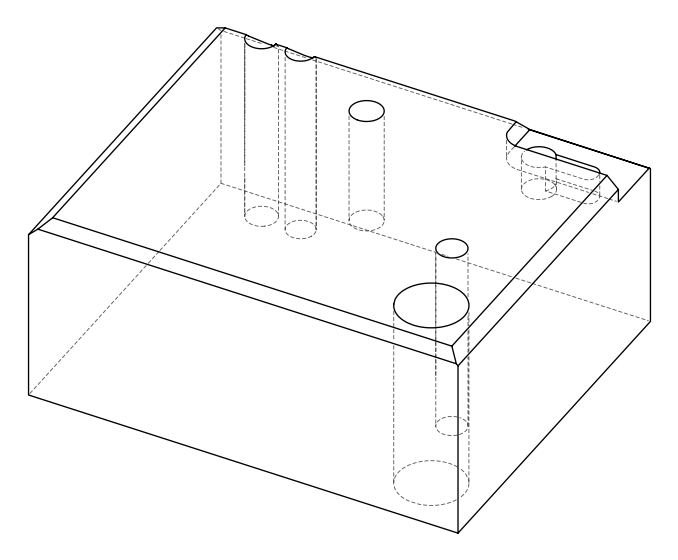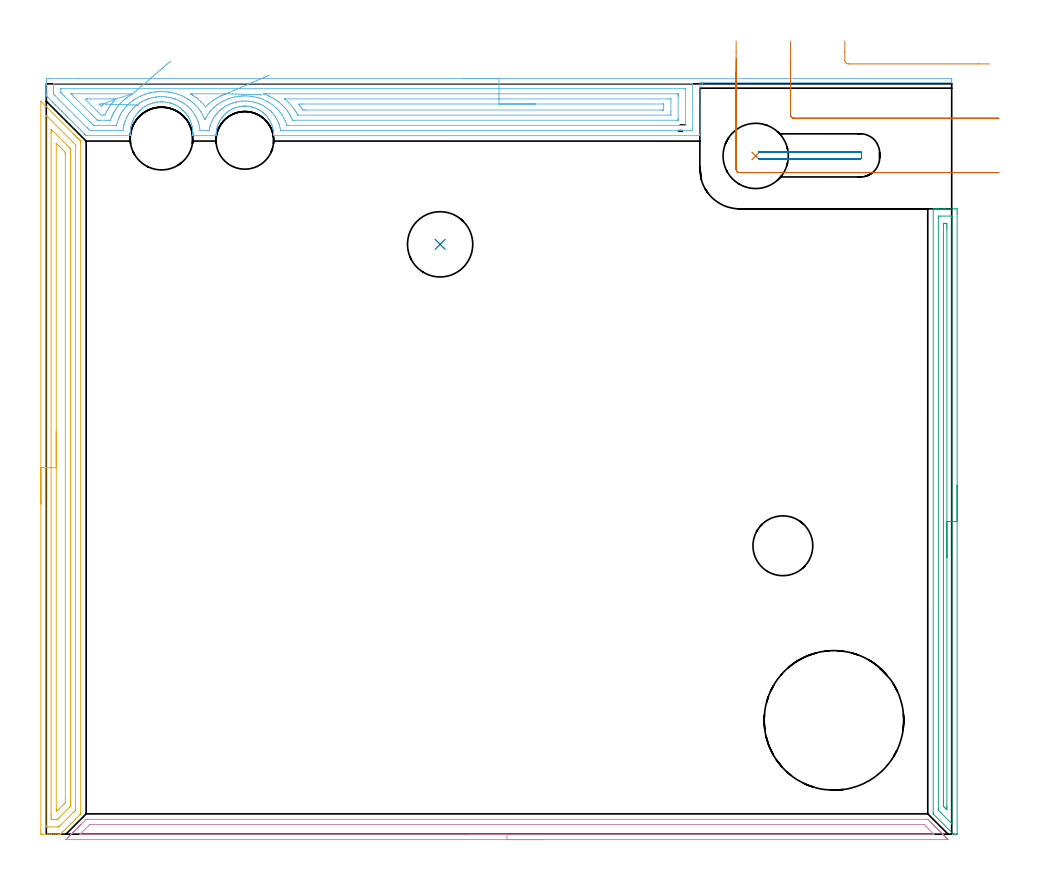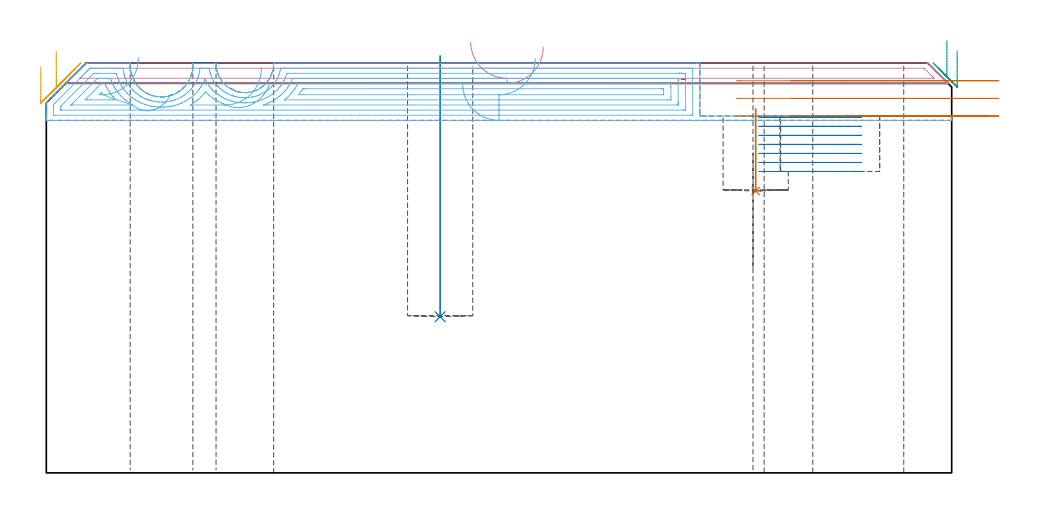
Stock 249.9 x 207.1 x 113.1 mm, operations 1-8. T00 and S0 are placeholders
(PLAN: 21 operations, 14 tool changes, 36.2 min)
(1 INDEXABLE_INSERT_DRILL_BLIND_HOLE_FROM_SOLID | STEP1POCKET | NXT0302_007 | 0.1 min | 8922 mm3)
(2 INDEXABLE_INSERT_DRILL_BLIND_HOLE_FROM_SOLID_1 | STEP1POCKET_1 | NXT0302_007 | 0.29 min | 17746 mm3)
(3 AREA_MILL | FG_CHAMFER_SURFACE | UGT0205_001 | 4.26 min | 3853 mm3)
(4 AREA_MILL_1 | FG_CHAMFER_SURFACE_1 | UGT0205_001 | 4.02 min | 3816 mm3)
(5 AREA_MILL_2 | FG_CHAMFER_SURFACE_2 | UGT0205_001 | 6.53 min | 12381 mm3)
(6 AREA_MILL_3 | FG_CHAMFER_SURFACE_3 | UGT0205_001 | 9.04 min | 29309 mm3)
(7 MILL_CORNER_NOTCH_RECTANGULAR | CORNER_NOTCH_RECTANGULAR | UGT0201_104 | Follow Part, ap 5, ae 75% | 1.31 min | 23386 mm3)
(8 MILL_SLOT | SLOT_PARTIAL_RECTANGULAR | NXT0201_013 | Follow Part, ap 2.5, ae 75% | 0.91 min | 4536 mm3)
(9 MILL_THROUGH_HOLE_FROM_SOLID_MATERIAL | STEP1HOLE_1 | UGT0201_018 | Circular | 6.28 min | 131688 mm3)
(10 SPOT_DRILL | STEP1HOLE | NXT0321_9005460120000 | 0.03 min | 5 mm3)
(11 SPOT_DRILL_1 | STEP1HOLE_2 | NXT0321_9005460120000 | 0.03 min | 0 mm3)
(12 SPOT_DRILL_2 | STEP1HOLE_3 | NXT0321_9005460120000 | 0.03 min | 6 mm3)
(13 DRILL_BLIND_HOLE_INTO_CENTER | STEP1HOLE | UGT0301_217 | 0.07 min | 1018 mm3)
(14 GUN_DRILL_THROUGH_HOLE | STEP1HOLE | UGT0307_007 | 0.57 min | 7805 mm3)
(15 DRILL_TO_ENLARGE_THROUGH_HOLE | STEP1HOLE | UGT0301_244 | 0.49 min | 17224 mm3)
(16 DRILL_BLIND_HOLE_INTO_CENTER_1 | STEP1HOLE_2 | UGT0301_217 | 0.07 min | 1045 mm3)
(17 GUN_DRILL_THROUGH_HOLE_1 | STEP1HOLE_2 | UGT0307_007 | 0.57 min | 7798 mm3)
(18 DRILL_TO_ENLARGE_THROUGH_HOLE_1 | STEP1HOLE_2 | UGT0301_241 | 0.49 min | 13238 mm3)
(19 DRILL_BLIND_HOLE_INTO_CENTER_2 | STEP1HOLE_3 | NXT0301_038 | 0.05 min | 319 mm3)
(20 GUN_DRILL_THROUGH_HOLE_2 | STEP1HOLE_3 | UGT0307_002 | 0.54 min | 2920 mm3)
(21 SPADE_DRILL_TO_ENLARGE_THROUGH_HOLE | STEP1HOLE_3 | UGT0306_007 | 0.48 min | 20919 mm3)
(TOOL NXT0302_007 | Index. Insert Drill 18mm [880-D1800L25-05] | D18 PA176 FL90 Z2)
(TOOL UGT0205_001 | Chamfer Mill 20 x 3 x 45 deg. | D20 FL50 Z2)
(TOOL UGT0201_104 | End Mill 20 mm | D20 FL22 Z2)
(TOOL NXT0201_013 | ENDMILL 10mm | D10 FL30 Z4)
(TOOL UGT0201_018 | End mill 30 mm | D30 FL50 Z4)
(TOOL NXT0321_9005460120000 | NC Spot Drill, 142deg, 12mm, Carbide, Uncoated | D12 PA142 FL30 Z2)
(TOOL UGT0301_217 | Twist Drill 10.4 mm | D10.4 PA118 FL82 Z2)
(TOOL UGT0307_007 | Gun Drill 10 mm | D10 PA130 FL24 Z1)
(TOOL UGT0301_244 | Twist Drill 17.3 mm | D17.3 PA118 FL130 Z2)
(TOOL UGT0301_241 | Twist Drill 15.9 mm | D15.9 PA118 FL120 Z2)
(TOOL NXT0301_038 | Carbide Drill 6.7mm [860.1-0670-034A1-MM 2214] | D6.7 PA140 FL53 Z2)
(TOOL UGT0307_002 | Gun Drill 6 mm | D6 PA130 FL24 Z1)
(TOOL UGT0306_007 | Spade Drill 16.5mm | D16.5 PA132 FL10 Z2)
(OP 1 INDEXABLE_INSERT_DRILL_BLIND_HOLE_FROM_SOLID)
G17 G21 G94 G90
T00 M6
G54
G17 G0 G90 X195.8 Y187.2 S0 M3
G43 Z123.1 H1
G94 G81 G98 Z77.8 F250. R100.5
G80
M5
M2
(OP 2 INDEXABLE_INSERT_DRILL_BLIND_HOLE_FROM_SOLID_1)
G17 G21 G94 G90
T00 M6
G54
G17 G0 G90 X108.7 Y162.8 S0 M3
G43 Z123.1 H1
G94 G81 G98 Z43.1 F250. R115.1
G80
M5
M2
(OP 3 AREA_MILL)
G17 G21 G94 G90
T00 M6
G54
G17 G0 G90 X251.4 Y96.3 S1061 M3
G43 Z123.1 H0
Z116.5
G94 G1 Y96.262 Z115.628 F250.
Y96.148 Z114.764
Y95.959 Z113.912
Y95.697 Z113.08
Y95.363 Z112.274
Y94.96 Z111.5
Y94.492 Z110.764
Y93.96 Z110.072
Y93.371 Z109.429
Y92.728 Z108.84
Y92.036 Z108.308
Y91.3 Z107.84
Y90.526 Z107.437
Y89.72 Z107.103
Y88.888 Z106.841
Y88.037 Z106.652
Y87.172 Z106.538
Y86.3 Z106.5
Y0.162
X251.397 Y0.093 Z106.502
X251.392 Y0.01 Z106.505
X251.027 Y0. Z106.872
X250.78 Z107.119
X250.656 Y0.001 Z107.243
X250.395 Y0.01 Z107.503
X250.334 Y0.068 Z107.564
X250.238 Y0.162 Z107.66
X244.92 Y5.479 Z112.977
X244.805 Y5.597 Z113.091
X244.8 Y5.964 Z113.1
Y172.438
X244.803 Y172.59 Z113.088
X244.86 Y172.593 Z113.032
X245.249 Y172.6 Z112.651
X245.666 Z112.233
X246.313 Z111.582
X247.53 Z110.367
X248.097 Z109.797
X250.78 Y172.599 Z107.116
X251.385 Y172.596 Z106.511
X251.391 Y172.593 Z106.505
X251.397 Y171.992 Z106.503
X251.4 Y171.373 Z106.5
Y86.3
X249.986 Z107.914
X249.985 Y3.088 Z107.915
X249.981 Y2.892 Z107.919
X249.979 Y2.877 Z107.921
X249.978 Z107.922
X249.962 Y2.889 Z107.938
X249.933 Y2.917 Z107.967
X249.887 Y2.963 Z108.013
X246.886 Y5.964 Z111.014
X246.313 Y6.542 Z111.587
X246.238 Y6.624 Z111.662
X246.221 Y6.644 Z111.679
X246.218 Y6.692 Z111.682
X246.216 Y6.758 Z111.684
X246.215 Y6.856 Z111.685
X246.214 Y6.955 Z111.686
X246.215 Y170.305 Z111.685
X246.217 Y170.404 Z111.683
X246.222 Y170.59 Z111.678
X246.313 Y170.592 Z111.587
X246.814 Y170.599 Z111.086
X249.494 Y170.6 Z108.406
X249.887 Y170.596 Z108.013
X249.943 Y170.594 Z107.957
X249.971 Y170.591 Z107.929
X249.979 Y170.502 Z107.921
X249.984 Y170.306 Z107.916
X249.985 Y170.207 Z107.915
X249.986 Y86.3 Z107.914
X248.572 Z109.328
X248.571 Y7.749 Z109.329
X248.57 Y7.279 Z109.33
X248.566 Y6.856 Z109.334
X248.565 Y6.756 Z109.335
X248.451 Y6.856 Z109.449
X248.1 Y7.203 Z109.8
X247.827 Y7.479 Z110.073
X247.692 Y7.619 Z110.208
X247.635 Y7.686 Z110.265
X247.634 Y7.749 Z110.266
X247.63 Y8.219 Z110.27
X247.629 Y8.642 Z110.271
X247.628 Y9.113 Z110.272
X247.629 Y168. Z110.271
X247.631 Y168.422 Z110.269
X247.633 Y168.539 Z110.267
X247.635 Y168.588 Z110.265
X247.743 Y168.593 Z110.157
X247.923 Y168.598 Z109.977
X248.1 Y168.595 Z109.8
X248.278 Y168.59 Z109.622
X248.565 Y168.569 Z109.335
X248.567 Y168.422 Z109.333
X248.57 Y167.952 Z109.33
X248.571 Y167.529 Z109.329
X248.572 Y167.058 Z109.328
Y86.3
Y85.428 Z109.367
Y84.564 Z109.48
Y83.712 Z109.669
Y82.88 Z109.932
Y82.074 Z110.265
Y81.3 Z110.668
Y80.564 Z111.137
Y79.872 Z111.668
Y79.229 Z112.257
Y78.64 Z112.901
Y78.109 Z113.593
Y77.64 Z114.328
Y77.237 Z115.102
Y76.903 Z115.908
Y76.641 Z116.74
Y76.452 Z117.592
Y76.338 Z118.457
Y76.3 Z119.328
G0 Z123.1
M5
M2
(OP 4 AREA_MILL_1)
G17 G21 G94 G90
T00 M6
G54
G17 G0 G90 X137.15 Y-1.5 S1061 M3
G43 Z123.1 H0
Z117.5
G94 G1 X137.112 Z116.628 F250.
X136.998 Z115.763
X136.809 Z114.912
X136.547 Z114.08
X136.213 Z113.274
X135.81 Z112.5
X135.342 Z111.764
X134.811 Z111.072
X134.221 Z110.429
X133.578 Z109.839
X132.886 Z109.308
X132.15 Z108.84
X131.376 Z108.437
X130.57 Z108.103
X129.738 Z107.841
X128.887 Z107.652
X128.022 Z107.538
X127.15 Z107.5
X5.641
X5.43 Y-1.494 Z107.504
X5.419 Y-1.492 Z107.505
X5.43 Y-1.469 Z107.529
X5.822 Y-1.078 Z107.922
X5.973 Y-0.926 Z108.071
X6.026 Y-0.874 Z108.125
X6.218 Y-0.682 Z108.317
X6.27 Y-0.629 Z108.368
X6.324 Y-0.576 Z108.423
X6.514 Y-0.386 Z108.613
X6.566 Y-0.332 Z108.665
X6.622 Y-0.278 Z108.721
X6.809 Y-0.091 Z108.908
X6.863 Y-0.035 Z108.961
X6.92 Y0.02 Z109.019
X7.105 Y0.205 Z109.204
X7.16 Y0.261 Z109.258
X7.218 Y0.318 Z109.317
X7.4 Y0.501 Z109.5
X7.457 Y0.558 Z109.555
X7.516 Y0.616 Z109.615
X7.696 Y0.796 Z109.795
X7.753 Y0.855 Z109.851
X7.814 Y0.914 Z109.913
X7.991 Y1.092 Z110.091
X8.05 Y1.152 Z110.148
X8.112 Y1.212 Z110.211
X8.287 Y1.387 Z110.386
X8.347 Y1.448 Z110.445
X8.41 Y1.51 Z110.509
X8.582 Y1.683 Z110.682
X8.644 Y1.745 Z110.742
X8.708 Y1.808 Z110.807
X8.878 Y1.978 Z110.977
X8.94 Y2.042 Z111.038
X9.006 Y2.106 Z111.105
X9.173 Y2.274 Z111.273
X9.237 Y2.339 Z111.335
X9.303 Y2.404 Z111.403
X9.469 Y2.569 Z111.568
X9.534 Y2.635 Z111.632
X9.601 Y2.702 Z111.701
X10.87 Y3.971 Z112.968
X10.907 Y4.007 Z113.002
X11.005 Y4.1 Z113.084
X11.389 Z113.1
X242.911
X243.295 Z113.084
X243.396 Y4.006 Z113.001
X243.43 Y3.971 Z112.968
X243.805 Y3.596 Z112.594
X243.876 Y3.526 Z112.522
X243.944 Y3.456 Z112.455
X244.103 Y3.298 Z112.297
X244.173 Y3.229 Z112.225
X244.24 Y3.161 Z112.16
X244.401 Y3. Z111.999
X244.47 Y2.932 Z111.928
X244.535 Y2.865 Z111.864
X244.699 Y2.702 Z111.701
X244.766 Y2.635 Z111.632
X244.831 Y2.569 Z111.568
X244.997 Y2.404 Z111.403
X245.063 Y2.339 Z111.335
X245.127 Y2.274 Z111.273
X245.295 Y2.106 Z111.105
X245.36 Y2.042 Z111.038
X245.422 Y1.978 Z110.977
X245.593 Y1.808 Z110.807
X245.656 Y1.745 Z110.742
X245.718 Y1.683 Z110.682
X245.891 Y1.51 Z110.509
X245.953 Y1.448 Z110.445
X246.013 Y1.387 Z110.386
X246.189 Y1.212 Z110.211
X246.25 Y1.152 Z110.148
X246.309 Y1.092 Z110.091
X246.486 Y0.914 Z109.913
X246.547 Y0.855 Z109.851
X246.604 Y0.796 Z109.795
X246.784 Y0.616 Z109.615
X246.843 Y0.558 Z109.555
X246.9 Y0.501 Z109.5
X247.082 Y0.318 Z109.317
X247.14 Y0.261 Z109.258
X247.195 Y0.205 Z109.204
X247.38 Y0.02 Z109.019
X247.437 Y-0.035 Z108.961
X247.491 Y-0.09 Z108.909
X247.678 Y-0.278 Z108.721
X247.734 Y-0.332 Z108.665
X247.786 Y-0.386 Z108.613
X247.976 Y-0.576 Z108.423
X248.03 Y-0.629 Z108.368
X248.082 Y-0.682 Z108.317
X248.274 Y-0.874 Z108.125
X248.327 Y-0.926 Z108.071
X248.477 Y-1.077 Z107.922
X248.572 Y-1.172 Z107.828
X248.772 Y-1.371 Z107.627
X248.87 Y-1.473 Z107.524
X248.883 Y-1.494 Z107.503
X248.87 Y-1.499 Z107.499
X248.659 Y-1.5 Z107.5
X127.15
Y-0.086 Z108.914
X9.551 Y-0.085 Z108.915
X9.45 Y-0.082 Z108.918
X9.285 Y-0.076 Z108.924
X9.321 Y-0.035 Z108.965
X9.459 Y0.107 Z109.107
X9.601 Y0.252 Z109.252
X11.688 Y2.338 Z111.338
X11.988 Y2.635 Z111.635
X12.023 Y2.665 Z111.665
X12.037 Y2.675 Z111.675
X12.081 Y2.679 Z111.679
X12.182 Y2.684 Z111.684
X12.233 Y2.686 Z111.686
X242.068 Y2.685 Z111.685
X242.169 Y2.682 Z111.682
X242.234 Y2.679 Z111.679
X242.272 Y2.667 Z111.667
X242.307 Y2.635 Z111.635
X242.911 Y2.039 Z111.039
X244.699 Y0.25 Z109.25
X244.978 Y-0.035 Z108.965
X245.01 Y-0.07 Z108.93
X244.901 Y-0.079 Z108.921
X244.8 Y-0.084 Z108.916
X244.749 Y-0.086 Z108.914
X127.15
X126.279 Z108.952
X125.414 Z109.066
X124.562 Z109.255
X123.73 Z109.517
X122.924 Z109.851
X122.15 Z110.254
X121.414 Z110.723
X120.722 Z111.254
X120.079 Z111.843
X119.49 Z112.486
X118.959 Z113.178
X118.49 Z113.914
X118.087 Z114.688
X117.753 Z115.494
X117.491 Z116.326
X117.302 Z117.178
X117.188 Z118.043
X117.15 Z118.914
G0 Z123.1
M5
M2
(OP 5 AREA_MILL_2)
G17 G21 G94 G90
T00 M6
G54
G17 G0 G90 X-1.5 Y91.15 S1061 M3
G43 Z123.1 H0
Z112.1
G94 G1 Y91.188 Z111.228 F250.
Y91.302 Z110.364
Y91.491 Z109.512
Y91.753 Z108.68
Y92.087 Z107.874
Y92.49 Z107.1
Y92.958 Z106.364
Y93.49 Z105.672
Y94.079 Z105.029
Y94.722 Z104.44
Y95.414 Z103.908
Y96.15 Z103.44
Y96.924 Z103.037
Y97.73 Z102.703
Y98.562 Z102.441
Y99.413 Z102.252
Y100.278 Z102.138
Y101.15 Z102.1
Y202.176
X-1.495 Y202.274 Z102.104
X-1.493 Y202.282 Z102.105
X-1.473 Y202.274 Z102.125
X-0.041 Y200.841 Z103.558
X7.418 Y193.383 Z111.016
X7.462 Y193.338 Z111.061
X7.671 Y193.129 Z111.27
X7.716 Y193.086 Z111.313
X7.76 Y193.041 Z111.359
X7.968 Y192.832 Z111.567
X8.013 Y192.788 Z111.61
X8.058 Y192.743 Z111.657
X8.265 Y192.536 Z111.864
X8.31 Y192.491 Z111.907
X8.356 Y192.445 Z111.955
X8.561 Y192.239 Z112.16
X8.607 Y192.194 Z112.204
X8.654 Y192.147 Z112.253
X8.858 Y191.943 Z112.457
X8.905 Y191.897 Z112.502
X9.224 Y191.576 Z112.823
X9.499 Y191.302 Z113.097
Y191.301
X9.5 Y190.955 Z113.1
Y5.978
X9.508 Y5.613 Z113.091
X9.389 Y5.487 Z112.985
X9.35 Y5.449 Z112.948
X8.096 Y4.196 Z111.695
X6.756 Y2.855 Z110.355
X5.415 Y1.515 Z109.015
X4.522 Y0.621 Z108.121
X4. Y0.1 Z107.598
X3.908 Y0.01 Z107.504
X3.652 Y0. Z107.251
X3.359 Z106.959
X2.662 Z106.257
X1.422 Z105.019
X0.879 Z104.473
X0.259 Z103.854
X-0.905 Y0.001 Z102.691
X-1.147 Y0.002 Z102.449
X-1.491 Y0.007 Z102.105
X-1.493 Y0.031 Z102.103
X-1.499 Y0.621 Z102.101
X-1.5 Y1.218 Z102.1
Y101.15
X-0.086 Z103.514
X-0.085 Y198.25 Z103.515
X-0.081 Y198.396 Z103.519
X-0.078 Y198.42 Z103.522
X-0.074 Y198.418 Z103.526
X-0.05 Y198.399 Z103.55
X-0.013 Y198.363 Z103.587
X0.246 Y198.104 Z103.846
X7.394 Y190.956 Z110.994
X8.013 Y190.33 Z111.613
X8.075 Y190.263 Z111.675
X8.082 Y190.135 Z111.682
X8.084 Y190.062 Z111.684
X8.085 Y189.989 Z111.685
Y6.876
X8.084 Y6.805 Z111.684
X8.079 Y6.731 Z111.679
X8.069 Y6.631 Z111.669
X8.013 Y6.569 Z111.613
X7.723 Y6.274 Z111.323
X7.433 Y5.983 Z111.033
X4.153 Y2.702 Z107.753
X3.859 Y2.409 Z107.459
X3.705 Y2.258 Z107.305
X3.554 Y2.115 Z107.154
X3.431 Y2.01 Z107.031
X3.312 Y2.006 Z106.912
X3.069 Y2.001 Z106.669
X0.394 Z103.994
X-0.013 Y2.007 Z103.587
X-0.069 Y2.01 Z103.531
X-0.079 Y2.019 Z103.521
X-0.082 Y2.092 Z103.518
X-0.085 Y2.189 Z103.515
X-0.086 Y2.482 Z103.514
Y101.15
X1.328 Z104.928
X1.329 Y193.636 Z104.929
X1.33 Y194.078 Z104.93
X1.334 Y194.53 Z104.934
X1.335 Y194.552 Z104.935
X1.365 Y194.53 Z104.965
X1.771 Y194.129 Z105.371
X6.229 Y189.671 Z109.829
X6.479 Y189.418 Z110.079
X6.604 Y189.289 Z110.204
X6.663 Y189.226 Z110.263
X6.664 Y189.168 Z110.264
X6.669 Y188.727 Z110.269
X6.671 Y188.275 Z110.271
Y187.832
Y8.664
X6.669 Y8.223 Z110.269
X6.664 Y7.77 Z110.264
X6.656 Y7.667 Z110.256
X6.588 Y7.594 Z110.188
X6.498 Y7.501 Z110.098
X5.877 Y6.876 Z109.477
X3.554 Y4.553 Z107.154
X3.375 Y4.375 Z106.975
X3.194 Y4.196 Z106.794
X3.016 Y4.027 Z106.616
X2.849 Y4.009 Z106.449
X2.662 Y4.005 Z106.262
X1.966 Y4. Z105.566
X1.771 Y4.001 Z105.371
X1.575 Y4.002 Z105.175
X1.445 Y4.006 Z105.045
X1.346 Y4.01 Z104.946
X1.335 Y4.05 Z104.935
X1.333 Y4.196 Z104.933
X1.33 Y4.638 Z104.93
X1.329 Y5.089 Z104.929
X1.328 Y5.532 Z104.928
Y101.15
X2.743 Z106.343
Y190.42
X2.745 Y190.599 Z106.345
X2.748 Y190.686 Z106.348
X2.749 Y190.69 Z106.349
X2.763 Y190.68 Z106.363
X2.798 Y190.649 Z106.398
X3.389 Y190.062 Z106.989
X3.554 Y189.897 Z107.154
X4.283 Y189.168 Z107.883
X4.446 Y189.004 Z108.046
X5.166 Y188.275 Z108.766
X5.25 Y188.168 Z108.85
X5.253 Y188.071 Z108.853
X5.255 Y187.868 Z108.855
X5.257 Y187.462 Z108.857
Y187.381
Y9.557
X5.251 Y8.75 Z108.851
X5.249 Y8.71 Z108.849
X5.209 Y8.664 Z108.809
X4.829 Y8.279 Z108.429
X4.446 Y7.894 Z108.046
X3.554 Y7.003 Z107.154
X3.428 Y6.876 Z107.028
X3.202 Y6.655 Z106.802
X3.039 Y6.499 Z106.639
X2.75 Y6.231 Z106.35
X2.743 Y6.954 Z106.343
Y101.15
Y102.022 Z106.381
Y102.886 Z106.495
Y103.738 Z106.683
Y104.57 Z106.946
Y105.376 Z107.28
Y106.15 Z107.682
Y106.886 Z108.151
Y107.578 Z108.682
Y108.221 Z109.272
Y108.81 Z109.915
Y109.341 Z110.607
Y109.81 Z111.343
Y110.213 Z112.117
Y110.547 Z112.922
Y110.809 Z113.754
Y110.998 Z114.606
Y111.112 Z115.471
Y111.15 Z116.343
G0 Z123.1
M5
M2
(OP 6 AREA_MILL_3)
G17 G21 G94 G90
T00 M6
G54
G17 G0 G90 X114.95 Y208.6 S1061 M3
G43 Z123.1 H0
Z107.3
G94 G1 X114.988 Z106.429 F250.
X115.102 Z105.564
X115.291 Z104.712
X115.553 Z103.88
X115.887 Z103.074
X116.29 Z102.3
X116.758 Z101.564
X117.29 Z100.872
X117.879 Z100.229
X118.522 Z99.64
X119.214 Z99.109
X119.95 Z98.64
X120.724 Z98.237
X121.53 Z97.903
X122.362 Z97.641
X123.214 Z97.452
X124.078 Z97.338
X124.95 Z97.3
X249.715
X249.832 Y208.596 Z97.304
X249.89 Y208.592 Z97.306
X249.9 Y208.327 Z97.573
Y208.042 Z97.857
X249.896 Y207.536 Z98.357
X249.89 Y207.402 Z98.489
X249.715 Y207.4 Z98.5
X182.19
X181.434 Y207.399 Z98.495
X181.292
X181.236 Y207.4 Z98.5
X181.228 Y207.399 Z98.495
X181.16
X181.158 Z98.496
X181.157 Z98.497
X181.147 Z98.495
X181.13 Y207.4 Z98.496
X181.127 Y207.399 Z98.497
X181.07 Z98.496
X181.067 Z98.498
X181.063
X181.059 Y207.397 Z98.497
X181.058 Y207.398 Z98.496
X181.056 Y207.4
X181.033 Z98.5
X181.021
X181.015 Y207.392 Z98.491
X180.992 Y207.395 Z98.495
X180.963 Y207.396 Z98.496
X180.904 Y207.397 Z98.497
X180.848 Y207.396 Z98.496
X180.454 Y207.4 Z98.5
X180.4
Y193.212 Z112.688
X180.39 Y192.806 Z113.093
X180.361 Y192.805 Z113.095
X179.507 Y192.8 Z113.1
X62.791
X62.758 Y192.805 Z113.093
X62.749 Y192.88 Z113.018
X62.748 Y192.954 Z112.944
X62.737 Y193.224 Z112.674
X62.724 Y193.512 Z112.387
X62.685 Y193.95 Z111.949
X62.619 Y194.386 Z111.511
X62.529 Y194.824 Z111.071
X62.488 Y194.983 Z110.912
X62.419 Y195.261 Z110.637
X62.39 Y195.364 Z110.536
X62.252 Y195.751 Z110.146
X62.207 Y195.863 Z110.033
X62.15 Y196.006 Z109.893
X62.097 Y196.137 Z109.762
X61.889 Y196.578 Z109.321
X61.801 Y196.742 Z109.157
X61.656 Y197.012 Z108.887
X61.496 Y197.279 Z108.619
X61.45 Y197.347 Z108.551
X61.286 Y197.586 Z108.312
X61.259 Y197.622 Z108.276
X61.06 Y197.887 Z108.011
X60.602 Y198.431 Z107.469
X60.439 Y198.599 Z107.301
X60.272 Y198.762 Z107.137
X59.994 Y199.01 Z106.888
X59.959 Y199.04 Z106.859
X59.901 Y199.087 Z106.809
X59.822 Y199.155 Z106.744
X59.709 Y199.249 Z106.65
X59.533 Y199.381 Z106.518
X59.443 Y199.448 Z106.451
X59.17 Y199.637 Z106.262
X58.87 Y199.82 Z106.077
X58.815 Y199.855 Z106.043
X58.372 Y200.092 Z105.807
X58.299 Y200.127 Z105.773
X57.921 Y200.304 Z105.592
X57.872 Y200.324 Z105.572
X57.66 Y200.412 Z105.485
X57.395 Y200.51 Z105.385
X57.26 Y200.553 Z105.345
X57.027 Y200.625 Z105.274
X56.817 Y200.679 Z105.22
X56.582 Y200.739 Z105.158
X56.531 Y200.749 Z105.147
X56.134 Y200.829 Z105.069
X56.083 Y200.836 Z105.061
X56.012 Y200.847 Z105.052
X55.687 Y200.892 Z105.007
X55.24 Y200.931 Z104.964
X55.017 Y200.94 Z104.95
X54.997
X54.952 Y200.943 Z104.954
X54.9 Y200.944 Z104.953
X54.826
X54.626 Y200.946 Z104.952
X54.545 Y200.938
X54.346 Y200.93 Z104.966
X54.295 Y200.925 Z104.97
X53.899 Y200.89 Z105.007
X53.589 Y200.847 Z105.052
X53.453 Y200.826 Z105.07
X53.4 Y200.815 Z105.08
X53.159 Y200.767 Z105.131
X53.004 Y200.736 Z105.162
X52.559 Y200.619 Z105.276
X52.506 Y200.602 Z105.292
X52.208 Y200.512 Z105.386
X52.177 Y200.499 Z105.399
X52.059 Y200.452 Z105.445
X51.77 Y200.338 Z105.561
X51.665 Y200.296 Z105.603
X51.533 Y200.234 Z105.665
X51.214 Y200.084 Z105.813
X50.771 Y199.847 Z106.052
X50.434 Y199.638 Z106.262
X50.082 Y199.381 Z106.518
X49.878 Y199.231 Z106.666
X49.728 Y199.101 Z106.795
X49.501 Y198.906 Z106.993
X49.335 Y198.762 Z107.136
X49.073 Y198.501 Z107.395
X48.984 Y198.413 Z107.484
X48.928 Y198.348 Z107.551
X48.782 Y198.173 Z107.726
X48.689 Y198.061 Z107.835
X48.63 Y197.992 Z107.906
X48.542 Y197.887 Z108.012
X48.352 Y197.622 Z108.277
X48.09 Y197.257 Z108.642
X47.944 Y197.012 Z108.887
X47.841 Y196.82 Z109.079
X47.8 Y196.742 Z109.154
X47.736 Y196.624 Z109.275
X47.711 Y196.578 Z109.321
X47.658 Y196.465 Z109.435
X47.582 Y196.302 Z109.593
X47.503 Y196.136 Z109.761
X47.332 Y195.707 Z110.192
X47.196 Y195.318 Z110.579
X47.187 Y195.282 Z110.614
X47.14 Y195.095 Z110.804
X47.071 Y194.826 Z111.074
X46.981 Y194.387 Z111.513
X46.916 Y193.95 Z111.949
X46.876 Y193.512 Z112.387
X46.86 Y193.117 Z112.782
X46.851 Y192.943 Z112.957
X46.841 Y192.806 Z113.093
X46.692 Y192.8 Z113.1
X40.432
X40.429 Y192.804 Z113.096
X40.424 Y192.816 Z113.084
X40.432 Y193.163 Z112.737
X40.441 Y193.512 Z112.388
X40.432 Y193.95 Z111.95
X40.398 Y194.387 Z111.512
X40.358 Y194.691 Z111.206
X40.34 Y194.825 Z111.073
X40.312 Y194.983 Z110.915
X40.261 Y195.261 Z110.636
X40.162 Y195.682 Z110.214
X40.112 Y195.863 Z110.033
X40.047 Y196.101 Z109.797
X39.875 Y196.577 Z109.322
X39.697 Y197.012 Z108.887
X39.485 Y197.453 Z108.445
X39.394 Y197.622 Z108.277
X39.25 Y197.887 Z108.012
X39.153 Y198.05 Z107.849
X38.913 Y198.41 Z107.489
X38.846 Y198.501 Z107.398
X38.655 Y198.762 Z107.137
X38.509 Y198.941 Z106.957
X38.259 Y199.248 Z106.651
X38.196 Y199.317 Z106.581
X38.136 Y199.381 Z106.516
X38.089 Y199.433 Z106.466
X38.078 Y199.446 Z106.453
X37.898 Y199.627 Z106.272
X37.888 Y199.637 Z106.262
X37.847 Y199.674 Z106.223
X37.789 Y199.727 Z106.172
X37.6 Y199.901 Z105.998
X37.526 Y199.967 Z105.929
X37.444 Y200.044 Z105.856
X37.366 Y200.115 Z105.784
X37.116 Y200.318 Z105.581
X36.991 Y200.413 Z105.486
X36.859 Y200.512 Z105.387
X36.472 Y200.774 Z105.124
X36.029 Y201.035 Z104.862
X35.578 Y201.276 Z104.624
X35.346 Y201.387 Z104.512
X35.018 Y201.523 Z104.373
X34.807 Y201.602 Z104.294
X34.685 Y201.648 Z104.247
X34.618 Y201.668 Z104.225
X34.261 Y201.785 Z104.114
X34.239 Y201.791 Z104.107
X34.126 Y201.822 Z104.077
X33.791 Y201.91 Z103.988
X33.724 Y201.924 Z103.974
X33.345 Y202.003 Z103.896
X32.897 Y202.072 Z103.827
X32.451 Y202.117 Z103.78
X32.149 Y202.131 Z103.764
X32.139 Z103.763
X32.022 Y202.136 Z103.755
X32.003 Y202.137 Z103.754
X31.654 Y202.136
X31.556 Y202.137 Z103.757
X31.547
X31.11 Y202.112 Z103.781
X30.662 Y202.066 Z103.83
X30.358 Y202.019 Z103.88
X30.216 Y201.996 Z103.902
X29.768 Y201.899 Z103.996
X29.699 Y201.88 Z104.014
X29.576 Y201.849 Z104.049
X29.322 Y201.78 Z104.118
X28.873 Y201.631 Z104.268
X28.805 Y201.604 Z104.294
X28.428 Y201.462 Z104.438
X28.353 Y201.43 Z104.47
X28.254 Y201.387 Z104.512
X27.911 Y201.217 Z104.678
X27.891 Y201.208 Z104.687
X27.761 Y201.14 Z104.758
X27.535 Y201.02 Z104.879
X27.463 Y200.976 Z104.923
X27.132 Y200.775 Z105.125
X26.739 Y200.512 Z105.387
X26.641 Y200.438 Z105.459
X26.569 Y200.378 Z105.517
X26.425 Y200.26 Z105.636
X26.187 Y200.067 Z105.832
X26.076 Y199.967 Z105.928
X25.973 Y199.876 Z106.023
X25.832 Y199.751 Z106.148
X25.747 Y199.674 Z106.222
X25.709 Y199.636 Z106.261
X25.675 Y199.6 Z106.299
X25.553 Y199.468 Z106.431
X25.475 Y199.381 Z106.515
X25.377 Y199.274 Z106.624
X25.314 Y199.207 Z106.692
X24.94 Y198.762 Z107.137
X24.854 Y198.65 Z107.25
X24.595 Y198.273 Z107.627
X24.352 Y197.888 Z108.012
X24.149 Y197.522 Z108.378
X23.96 Y197.149 Z108.747
X23.899 Y197.011 Z108.887
X23.886 Y196.979 Z108.919
X23.791 Y196.742 Z109.155
X23.725 Y196.576 Z109.322
X23.57 Y196.137 Z109.762
X23.443 Y195.701 Z110.198
X23.339 Y195.261 Z110.636
X23.312 Y195.108 Z110.786
X23.289 Y194.983 Z110.911
X23.26 Y194.824 Z111.072
X23.202 Y194.387 Z111.512
X23.168 Y193.949 Z111.949
X23.155 Y193.511 Z112.387
X23.161 Y193.149 Z112.749
X23.165 Y193.046 Z112.852
X23.168 Y192.806 Z113.092
X22.991 Y192.8 Z113.1
X11.365
X10.999 Y192.807 Z113.092
X10.935 Y192.866 Z113.033
X10.576 Y193.224 Z112.676
X10.47 Y193.328 Z112.569
X8.815 Y194.983 Z110.914
X6.177 Y197.622 Z108.274
X5.845 Y197.954 Z107.945
X5.62 Y198.179 Z107.72
X5.402 Y198.397 Z107.501
X5.297 Y198.501 Z107.395
X4.859 Y198.941 Z106.958
X4.418 Y199.381 Z106.515
X4.21 Y199.59 Z106.309
X4.17 Y199.63 Z106.27
X3.538 Y200.26 Z105.636
X3.333 Y200.467 Z105.433
X2.659 Y201.14 Z104.757
X2.495 Y201.305 Z104.595
X2.421 Y201.379 Z104.521
X1.78 Y202.019 Z103.878
X1.657 Y202.143 Z103.757
X0.354 Y203.445 Z102.454
X0.185 Y203.615 Z102.284
X0.027 Y203.778 Z102.121
X0.01 Y203.798 Z102.101
X0. Y204.142 Z101.752
Y206.781 Z99.116
Y207.296 Z98.599
Y207.918 Z97.978
X0.003 Y208.176 Z97.72
X0.01 Y208.591 Z97.305
X0.206 Y208.595 Z97.302
X0.632 Y208.599 Z97.301
X8.807 Y208.6 Z97.3
X124.95
Y207.186 Z98.714
X177.83
X178.151 Y207.184 Z98.716
X178.311 Y207.181 Z98.719
X178.382 Y207.179 Z98.721
X178.39 Y207.129 Z98.771
X178.399 Y206.627 Z99.273
X178.4 Y195.192 Z110.708
X178.399 Y194.983 Z110.917
X178.395 Y194.317 Z111.583
X178.39 Y194.223 Z111.677
X178.304 Y194.221 Z111.679
X178.109 Y194.217 Z111.683
X177.718 Y194.215 Z111.685
X177.605 Y194.214 Z111.686
X65.809
X65.027 Y194.215 Z111.685
X64.913 Y194.216 Z111.684
X64.667 Y194.221 Z111.679
X64.648 Y194.314 Z111.586
X64.608 Y194.515 Z111.385
X64.507 Y194.983 Z110.917
X64.339 Y195.66 Z110.24
X64.269 Y195.863 Z110.037
X64.133 Y196.239 Z109.661
X63.91 Y196.742 Z109.158
X63.718 Y197.15 Z108.75
X63.452 Y197.622 Z108.278
X63.238 Y197.965 Z107.935
X62.853 Y198.501 Z107.399
X62.344 Y199.114 Z106.786
X62.094 Y199.381 Z106.519
X61.766 Y199.695 Z106.205
X61.45 Y199.974 Z105.926
X61.097 Y200.26 Z105.64
X60.555 Y200.648 Z105.252
X60.249 Y200.839 Z105.061
X59.727 Y201.14 Z104.76
X59.661 Y201.176 Z104.724
X59.582 Y201.218 Z104.682
X59.037 Y201.472 Z104.428
X58.766 Y201.587 Z104.313
X58.452 Y201.709 Z104.191
X57.872 Y201.9 Z104.
X57.448 Y202.019 Z103.881
X56.978 Y202.125 Z103.775
X56.842 Y202.153 Z103.747
X56.083 Y202.272 Z103.628
X55.796 Y202.302 Z103.598
X55.189 Y202.347 Z103.553
X54.849 Y202.353 Z103.547
X54.295 Y202.341 Z103.559
X53.99 Y202.319 Z103.581
X53.4 Y202.256 Z103.644
X53.19 Y202.226 Z103.674
X52.506 Y202.103 Z103.797
X52.435 Y202.088 Z103.812
X52.145 Y202.019 Z103.881
X51.727 Y201.905 Z103.995
X51.677 Y201.891 Z104.009
X51.612 Y201.87 Z104.03
X51.296 Y201.763 Z104.137
X51.068 Y201.674 Z104.226
X50.717 Y201.534 Z104.366
X50.441 Y201.411 Z104.489
X49.872 Y201.14 Z104.76
X49.835 Y201.121 Z104.779
X49.823 Y201.114 Z104.786
X49.489 Y200.924 Z104.976
X49.28 Y200.794 Z105.106
X48.928 Y200.563 Z105.337
X48.75 Y200.436 Z105.464
X48.514 Y200.26 Z105.64
X48.25 Y200.048 Z105.852
X48.034 Y199.867 Z106.033
X47.774 Y199.636 Z106.264
X47.512 Y199.381 Z106.519
X47.328 Y199.195 Z106.705
X47.14 Y198.983 Z106.917
X46.921 Y198.716 Z107.184
X46.751 Y198.501 Z107.399
X46.54 Y198.212 Z107.688
X46.245 Y197.798 Z108.102
X46.178 Y197.688 Z108.212
X46.141 Y197.622 Z108.278
X45.869 Y197.112 Z108.788
X45.69 Y196.742 Z109.158
X45.585 Y196.512 Z109.388
X45.351 Y195.932 Z109.968
X45.333 Y195.88 Z110.02
X45.327 Y195.863 Z110.037
X45.218 Y195.492 Z110.408
X45.139 Y195.192 Z110.708
X45.092 Y194.983 Z110.917
X44.935 Y194.223 Z111.677
X44.344 Y194.215 Z111.685
X42.554 Y194.216 Z111.684
X42.466 Y194.219 Z111.681
X42.428 Y194.221 Z111.679
X42.42 Y194.243 Z111.657
X42.414 Y194.272 Z111.628
X42.401 Y194.366 Z111.534
X42.318 Y194.983 Z110.917
X42.245 Y195.399 Z110.501
X42.137 Y195.863 Z110.037
X41.933 Y196.585 Z109.315
X41.877 Y196.742 Z109.158
X41.773 Y197.021 Z108.879
X41.506 Y197.622 Z108.278
X41.259 Y198.127 Z107.773
X41.044 Y198.501 Z107.399
X40.879 Y198.767 Z107.133
X40.444 Y199.381 Z106.519
X39.985 Y199.951 Z105.949
X39.701 Y200.26 Z105.64
X39.09 Y200.839 Z105.061
X38.744 Y201.14 Z104.76
X38.196 Y201.556 Z104.344
X37.916 Y201.745 Z104.155
X37.476 Y202.019 Z103.881
X37.302 Y202.121 Z103.779
X37.063 Y202.254 Z103.646
X36.407 Y202.579 Z103.321
X35.617 Y202.899 Z103.001
X35.513 Y202.936 Z102.964
X35.456 Y202.955 Z102.945
X34.953 Y203.105 Z102.795
X34.618 Y203.195 Z102.705
X34.222 Y203.288 Z102.612
X33.724 Y203.385 Z102.515
X33.144 Y203.469 Z102.431
X32.83 Y203.501 Z102.399
X32.174 Y203.544 Z102.356
X31.951 Y203.555 Z102.345
X31.935
X31.287 Y203.537 Z102.363
X31.041 Y203.523 Z102.377
X30.459 Y203.471 Z102.429
X30.312 Y203.454 Z102.446
X30.147 Y203.43 Z102.47
X29.684 Y203.353 Z102.547
X29.252 Y203.261 Z102.639
X28.957 Y203.189 Z102.711
X28.358 Y203.018 Z102.882
X28.266 Y202.989 Z102.911
X27.994 Y202.899 Z103.001
X27.61 Y202.755 Z103.145
X27.549 Y202.731 Z103.169
X27.463 Y202.695 Z103.205
X26.993 Y202.482 Z103.418
X26.569 Y202.269 Z103.631
X26.405 Y202.181 Z103.719
X26.119 Y202.019 Z103.881
X25.843 Y201.853 Z104.047
X25.779 Y201.813 Z104.087
X25.675 Y201.744 Z104.156
X25.314 Y201.495 Z104.405
X24.802 Y201.097 Z104.803
X24.78 Y201.079 Z104.821
X24.343 Y200.69 Z105.21
X24.189 Y200.551 Z105.349
X23.886 Y200.249 Z105.651
X23.48 Y199.78 Z106.12
X23.147 Y199.381 Z106.519
X23.079 Y199.294 Z106.606
X22.992 Y199.173 Z106.727
X22.725 Y198.763 Z107.137
X22.56 Y198.501 Z107.399
X22.393 Y198.21 Z107.69
X22.097 Y197.667 Z108.233
X22.082 Y197.637 Z108.263
X22.076 Y197.622 Z108.278
X21.828 Y197.007 Z108.893
X21.732 Y196.742 Z109.158
X21.601 Y196.351 Z109.549
X21.464 Y195.863 Z110.037
X21.413 Y195.656 Z110.244
X21.277 Y194.983 Z110.917
X21.266 Y194.921 Z110.979
X21.177 Y194.231 Z111.669
X21.168 Y194.221 Z111.679
X21.146 Y194.218 Z111.682
X21.088 Y194.216 Z111.684
X20.308 Y194.214 Z111.686
X20.196
X13.041
X12.259 Y194.216 Z111.684
X12.144 Y194.217 Z111.683
X12.054 Y194.221 Z111.679
X11.688 Y194.572 Z111.328
X11.468 Y194.784 Z111.116
X11.365 Y194.885 Z111.015
X11.266 Y194.983 Z110.917
X2.421 Y203.829 Z102.071
X2.013 Y204.249 Z101.651
X2.006 Y204.658 Z101.242
X2.001 Y205.071 Z100.829
Y206.969 Z98.931
X2.005 Y207.079 Z98.821
X2.01 Y207.152 Z98.748
X2.015 Y207.179 Z98.721
X2.534 Y207.185 Z98.715
X124.95 Y207.186 Z98.714
Y205.771 Z100.129
X175.929
X176.167 Y205.769 Z100.131
X176.326 Y205.767 Z100.133
X176.378 Y205.765 Z100.135
X176.39 Y205.746 Z100.154
X176.393 Y205.691 Z100.209
X176.397 Y205.537 Z100.363
X176.4 Y205.074 Z100.826
X176.399 Y196.28 Z109.62
X176.394 Y195.863 Z110.037
X176.39 Y195.638 Z110.262
X176.163 Y195.633 Z110.267
X175.929 Y195.631 Z110.269
X175.273 Y195.629 Z110.271
X175.035 Y195.628 Z110.272
X66.816 Y195.629 Z110.271
X66.578 Y195.63 Z110.27
X66.42 Y195.634 Z110.266
X66.397 Y195.636 Z110.264
X66.391 Y195.643 Z110.257
X66.38 Y195.667 Z110.233
X66.363 Y195.714 Z110.186
X66.316 Y195.863 Z110.037
X66.067 Y196.599 Z109.301
X66.008 Y196.742 Z109.158
X65.921 Y196.945 Z108.955
X65.596 Y197.622 Z108.278
X65.212 Y198.319 Z107.581
X65.097 Y198.501 Z107.399
X65.027 Y198.608 Z107.292
X64.695 Y199.059 Z106.841
X64.441 Y199.381 Z106.519
X64.133 Y199.753 Z106.147
X63.662 Y200.26 Z105.64
X63.238 Y200.657 Z105.243
X62.666 Y201.14 Z104.76
X62.344 Y201.38 Z104.52
X61.548 Y201.922 Z103.978
X61.378 Y202.019 Z103.881
X60.847 Y202.306 Z103.594
X60.555 Y202.452 Z103.448
X59.727 Y202.834 Z103.066
X59.661 Y202.86 Z103.04
X59.559 Y202.899 Z103.001
X58.766 Y203.166 Z102.734
X58.382 Y203.277 Z102.623
X57.872 Y203.405 Z102.495
X57.219 Y203.541 Z102.359
X56.978 Y203.581 Z102.319
X56.596 Y203.64 Z102.26
X56.167 Y203.696 Z102.204
X56.083 Y203.704 Z102.196
X55.2 Y203.768 Z102.132
X55.189
X54.745 Y203.766 Z102.134
X54.311 Y203.762 Z102.138
X54.295
X53.869 Y203.731 Z102.169
X53.481 Y203.699 Z102.201
X53.4 Y203.69 Z102.21
X52.691 Y203.596 Z102.304
X52.506 Y203.563 Z102.337
X51.939 Y203.456 Z102.444
X51.612 Y203.38 Z102.52
X51.225 Y203.278 Z102.622
X50.717 Y203.13 Z102.77
X50.539 Y203.074 Z102.826
X50.053 Y202.899 Z103.001
X49.889 Y202.834 Z103.066
X49.823 Y202.806 Z103.094
X49.273 Y202.56 Z103.34
X48.928 Y202.392 Z103.508
X48.677 Y202.266 Z103.634
X48.217 Y202.019 Z103.881
X48.103 Y201.952 Z103.948
X48.034 Y201.909 Z103.991
X47.568 Y201.598 Z104.302
X47.14 Y201.296 Z104.604
X47.05 Y201.228 Z104.672
X46.938 Y201.14 Z104.76
X46.564 Y200.826 Z105.074
X46.245 Y200.552 Z105.348
X46.093 Y200.41 Z105.49
X45.94 Y200.26 Z105.64
X45.651 Y199.965 Z105.935
X45.351 Y199.625 Z106.275
X45.24 Y199.49 Z106.41
X45.153 Y199.381 Z106.519
X44.857 Y198.987 Z106.913
X44.503 Y198.501 Z107.399
X44.484 Y198.474 Z107.426
X44.457 Y198.433 Z107.467
X44.161 Y197.913 Z107.987
X44. Y197.622 Z108.278
X43.894 Y197.423 Z108.477
X43.791 Y197.228 Z108.672
X43.734 Y197.344 Z108.556
X43.609 Y197.622 Z108.278
X43.562 Y197.725 Z108.175
X43.186 Y198.501 Z107.399
X42.722 Y199.327 Z106.573
X42.687 Y199.381 Z106.519
X42.668 Y199.41 Z106.49
X42.306 Y199.909 Z105.991
X42.036 Y200.26 Z105.64
X41.773 Y200.588 Z105.312
X41.269 Y201.14 Z104.76
X40.879 Y201.509 Z104.391
X40.311 Y202.019 Z103.881
X39.985 Y202.274 Z103.626
X39.624 Y202.546 Z103.354
X39.102 Y202.899 Z103.001
X39.09 Y202.906 Z102.994
X39.07 Y202.919 Z102.981
X38.438 Y203.284 Z102.616
X38.196 Y203.413 Z102.487
X37.468 Y203.778 Z102.122
X37.302 Y203.851 Z102.049
X37.175 Y203.903 Z101.997
X36.407 Y204.195 Z101.705
X35.78 Y204.395 Z101.505
X35.513 Y204.468 Z101.432
X34.754 Y204.658 Z101.242
X34.618 Y204.685 Z101.215
X34.584 Y204.691 Z101.209
X34.107 Y204.773 Z101.127
X33.724 Y204.83 Z101.07
X33.52 Y204.858 Z101.042
X32.83 Y204.921 Z100.979
X32.543 Y204.94 Z100.96
X31.935 Y204.963 Z100.937
X31.63 Y204.958 Z100.942
X31.041 Y204.942 Z100.958
X30.77 Y204.924 Z100.976
X30.147 Y204.866 Z101.034
X29.956 Y204.845 Z101.055
X29.252 Y204.738 Z101.162
X29.183 Y204.726 Z101.174
X28.844 Y204.658 Z101.242
X28.452 Y204.565 Z101.335
X28.358 Y204.541 Z101.359
X27.757 Y204.37 Z101.53
X27.463 Y204.281 Z101.619
X27.083 Y204.153 Z101.747
X26.569 Y203.96 Z101.94
X26.438 Y203.907 Z101.993
X26.138 Y203.778 Z102.122
X25.824 Y203.631 Z102.269
X25.675 Y203.557 Z102.343
X25.237 Y203.329 Z102.571
X24.78 Y203.066 Z102.834
X24.505 Y202.899 Z103.001
X24.135 Y202.654 Z103.246
X23.886 Y202.485 Z103.415
X23.621 Y202.279 Z103.621
X23.294 Y202.019 Z103.881
X23.13 Y201.883 Z104.017
X22.992 Y201.763 Z104.137
X22.661 Y201.465 Z104.435
X22.332 Y201.14 Z104.76
X22.217 Y201.022 Z104.878
X22.097 Y200.892 Z105.008
X21.802 Y200.551 Z105.349
X21.557 Y200.26 Z105.64
X21.4 Y200.066 Z105.834
X21.203 Y199.803 Z106.097
X21.032 Y199.549 Z106.351
X20.924 Y199.381 Z106.519
X20.691 Y199.005 Z106.895
X20.405 Y198.501 Z107.399
X20.371 Y198.44 Z107.46
X20.308 Y198.321 Z107.579
X20.089 Y197.838 Z108.062
X19.999 Y197.622 Z108.278
X19.836 Y197.207 Z108.693
X19.676 Y196.742 Z109.158
X19.614 Y196.545 Z109.355
X19.427 Y195.863 Z110.037
X19.425 Y195.852 Z110.048
X19.414 Y195.802 Z110.098
X19.365 Y195.635 Z110.265
X19.331 Y195.633 Z110.267
X19.25 Y195.631 Z110.269
X19.086 Y195.629 Z110.271
X18.758 Y195.628 Z110.272
X14.286
X14.048 Y195.629 Z110.271
X13.39 Y195.63 Z110.27
X13.154 Y195.633 Z110.267
X13.079 Y195.635 Z110.265
X13. Y195.709 Z110.191
X12.841 Y195.863 Z110.037
X12.259 Y196.44 Z109.46
X11.957 Y196.742 Z109.158
X4.921 Y203.778 Z102.122
X4.21 Y204.493 Z101.407
X4.053 Y204.658 Z101.242
X4.01 Y204.711 Z101.189
X4.006 Y204.761 Z101.139
X4.002 Y204.862 Z101.038
X4.003 Y205.537 Z100.363
X4.006 Y205.738 Z100.162
X4.011 Y205.765 Z100.135
X4.032 Y205.767 Z100.133
X4.091 Y205.769 Z100.131
X4.21 Y205.771 Z100.129
X124.95
Y204.357 Z101.543
X174.14
X174.337 Y204.355 Z101.545
X174.37 Y204.353 Z101.547
X174.382 Y204.351 Z101.549
X174.39 Y204.338 Z101.562
X174.395 Y204.204 Z101.696
X174.398 Y204.033 Z101.867
X174.4 Y203.778 Z102.122
Y203.523 Z102.377
X174.399 Y197.622 Z108.278
X174.398 Y197.368 Z108.532
X174.391 Y197.112 Z108.788
X174.388 Y197.049 Z108.851
X174.36 Y197.047 Z108.853
X174.288 Y197.045 Z108.855
X174.14 Y197.043 Z108.857
X173.835
X68.605
X68.297 Y197.044 Z108.856
X68.081 Y197.047 Z108.853
X67.979 Y197.05 Z108.85
X67.927 Y197.16 Z108.74
X67.71 Y197.628 Z108.272
X67.414 Y198.217 Z107.684
X67.256 Y198.501 Z107.399
X67.098 Y198.778 Z107.122
X66.816 Y199.239 Z106.661
X66.717 Y199.381 Z106.519
X66.481 Y199.709 Z106.191
X66.035 Y200.26 Z105.64
X65.921 Y200.396 Z105.504
X65.229 Y201.14 Z104.76
X65.027 Y201.332 Z104.568
X64.659 Y201.66 Z104.24
X64.239 Y202.019 Z103.881
X64.133 Y202.105 Z103.795
X63.755 Y202.39 Z103.51
X63.238 Y202.735 Z103.165
X62.985 Y202.899 Z103.001
X62.344 Y203.273 Z102.627
X62.066 Y203.427 Z102.473
X61.533 Y203.696 Z102.204
X61.45 Y203.734 Z102.166
X61.351 Y203.778 Z102.122
X60.555 Y204.119 Z101.781
X60.002 Y204.323 Z101.577
X59.988 Y204.333 Z101.567
X59.974 Y204.35 Z101.55
X60.019 Y204.351 Z101.549
X60.555 Y204.356 Z101.544
X60.861 Y204.357 Z101.543
X61.45
X124.95
Y202.943 Z102.957
X171.412
X172.308 Y202.941 Z102.959
X172.352 Y202.939 Z102.961
X172.387 Y202.936 Z102.964
X172.393 Y202.899 Z103.001
X172.398 Y202.853 Z103.047
X172.4 Y202.019 Z103.881
Y199.381 Z106.519
Y199.333 Z106.567
X172.391 Y198.501 Z107.399
X172.39 Y198.464 Z107.436
X171.457 Y198.457 Z107.443
X69.544
X69.499 Y198.458 Z107.442
X69.455 Y198.461 Z107.439
X69.431 Y198.464 Z107.436
X69.42 Y198.476 Z107.424
X69.403 Y198.501 Z107.399
X69.12 Y199.008 Z106.892
X68.908 Y199.381 Z106.519
X68.605 Y199.863 Z106.037
X68.319 Y200.26 Z105.64
X67.71 Y201.038 Z104.862
X67.621 Y201.14 Z104.76
X66.816 Y202.011 Z103.889
X66.807 Y202.019 Z103.881
X66.341 Y202.435 Z103.465
X65.921 Y202.807 Z103.093
X65.82 Y202.899 Z103.001
X65.787 Y202.931 Z102.969
X65.833 Y202.937 Z102.963
X65.878 Y202.941 Z102.959
X65.921 Y202.942 Z102.958
X124.95 Y202.943 Z102.957
Y201.529 Z104.371
X170.168 Y201.528 Z104.372
X170.336 Y201.527 Z104.373
X170.366 Y201.525 Z104.375
X170.39 Y201.523 Z104.377
X170.392 Y201.483 Z104.417
X170.399 Y201.301 Z104.599
X170.4 Y201.14 Z104.76
Y200.421 Z105.479
X170.398 Y200.26 Z105.64
X170.392 Y199.901 Z105.999
X170.391 Y199.883 Z106.017
X170.37 Y199.878 Z106.022
X170.301 Y199.875 Z106.025
X170.196 Y199.872 Z106.028
X170.064 Y199.871 Z106.029
X169.669
X71.682 Y199.872 Z106.028
X71.288 Y199.874 Z106.026
X70.893 Y199.878 Z106.022
X70.797 Y199.886 Z106.014
X70.757 Y199.946 Z105.954
X70.681 Y200.061 Z105.839
X70.551 Y200.26 Z105.64
X70.393 Y200.5 Z105.4
X69.92 Y201.14 Z104.76
X69.645 Y201.509 Z104.391
X70.005 Y201.522 Z104.378
X70.393 Y201.526 Z104.374
X70.893 Y201.528 Z104.372
X124.95 Y201.529 Z104.371
X125.822 Z104.409
X126.686 Z104.523
X127.538 Z104.712
X128.37 Z104.974
X129.176 Z105.308
X129.95 Z105.711
X130.686 Z106.18
X131.378 Z106.711
X132.021 Z107.3
X132.61 Z107.943
X133.142 Z108.635
X133.61 Z109.371
X134.013 Z110.145
X134.347 Z110.951
X134.609 Z111.783
X134.798 Z112.635
X134.912 Z113.5
X134.95 Z114.371
G0 Z123.1
X61.544 Y209.489
Z107.166
G1 X61.217 Y209.348 Z106.37
X60.828 Y209.18 Z105.607
X60.379 Y208.987 Z104.885
X59.873 Y208.769 Z104.208
X59.316 Y208.528 Z103.581
X58.71 Y208.267 Z103.01
X58.061 Y207.988 Z102.499
X57.374 Y207.691 Z102.051
X56.653 Y207.38 Z101.67
X55.905 Y207.058 Z101.359
X55.134 Y206.726 Z101.12
X54.348 Y206.386 Z100.955
X53.551 Y206.043 Z100.865
X52.75 Y205.697 Z100.851
X51.951 Y205.353 Z100.914
X51.16 Y205.012 Z101.052
X50.383 Y204.677 Z101.264
X49.626 Y204.35 Z101.55
X49.549 Y204.317 Z101.583
X49.449 Y204.276 Z101.624
X49.354 Y204.239 Z101.661
X49.089 Y204.136 Z101.764
X48.928 Y204.072 Z101.828
X48.719 Y203.984 Z101.916
X48.244 Y203.778 Z102.122
X48.101 Y203.712 Z102.188
X48.034 Y203.68 Z102.22
X47.51 Y203.414 Z102.486
X47.14 Y203.215 Z102.685
X46.935 Y203.1 Z102.8
X46.605 Y202.899 Z103.001
X46.388 Y202.759 Z103.141
X46.245 Y202.663 Z103.237
X45.867 Y202.391 Z103.509
X45.351 Y202.009 Z103.891
X44.881 Y201.602 Z104.298
X44.457 Y201.227 Z104.673
X43.961 Y200.748 Z105.152
X43.942 Y200.766 Z105.134
X43.914 Y200.794 Z105.106
X43.638 Y201.14 Z104.76
X43.562 Y201.231 Z104.669
X42.836 Y202.019 Z103.881
X42.668 Y202.182 Z103.718
X41.878 Y202.899 Z103.001
X41.773 Y202.988 Z102.912
X41.328 Y203.337 Z102.563
X40.879 Y203.654 Z102.246
X40.695 Y203.778 Z102.122
X40.359 Y203.991 Z101.909
X39.804 Y204.331 Z101.569
X39.773 Y204.352 Z101.548
X39.78 Y204.354 Z101.546
X39.82 Y204.356 Z101.544
X39.985 Y204.357 Z101.543
X40.29
X49.234
X49.381 Y204.356 Z101.544
X49.518 Y204.353 Z101.547
X49.626 Y204.35 Z101.55
X50.496 Y204.326 Z101.612
X51.357 Y204.302 Z101.75
X52.203 Y204.279 Z101.962
X53.027 Y204.256 Z102.247
X53.823 Y204.234 Z102.603
X54.585 Y204.213 Z103.028
X55.307 Y204.193 Z103.516
X55.984 Y204.174 Z104.067
X56.61 Y204.157 Z104.674
X57.182 Y204.141 Z105.333
X57.693 Y204.126 Z106.039
X58.141 Y204.114 Z106.788
X58.522 Y204.103 Z107.573
X58.833 Y204.095 Z108.387
X59.072 Y204.088 Z109.226
X59.237 Y204.084 Z110.083
X59.327 Y204.081 Z110.951
X59.341 Z111.823
G0 X34.314 Y213.358 Z104.475
G1 X33.929 Y213.027 Z103.765
X33.499 Y212.658 Z103.102
X33.026 Y212.252 Z102.492
X32.514 Y211.814 Z101.937
X31.968 Y211.345 Z101.444
X31.391 Y210.851 Z101.015
X30.788 Y210.334 Z100.654
X30.164 Y209.798 Z100.364
X29.523 Y209.248 Z100.147
X28.869 Y208.688 Z100.004
X28.209 Y208.122 Z99.936
X27.547 Y207.554 Z99.945
X26.888 Y206.989 Z100.029
X26.237 Y206.43 Z100.189
X25.599 Y205.883 Z100.423
X24.979 Y205.352 Z100.73
X24.382 Y204.839 Z101.106
X23.811 Y204.35 Z101.55
X23.804 Y204.344 Z101.556
X23.755 Y204.312 Z101.588
X23.119 Y203.922 Z101.978
X22.992 Y203.842 Z102.058
X22.953 Y203.817 Z102.083
X22.896 Y203.778 Z102.122
X22.428 Y203.453 Z102.447
X22.097 Y203.199 Z102.701
X21.928 Y203.065 Z102.835
X21.727 Y202.899 Z103.001
X21.448 Y202.658 Z103.242
X21.203 Y202.439 Z103.461
X20.766 Y202.019 Z103.881
X20.543 Y201.789 Z104.111
X20.308 Y201.537 Z104.363
X20.122 Y201.323 Z104.577
X19.968 Y201.14 Z104.76
X19.721 Y200.837 Z105.063
X19.414 Y200.437 Z105.463
X19.341 Y200.332 Z105.568
X19.294 Y200.26 Z105.64
X18.996 Y199.792 Z106.108
X18.748 Y199.381 Z106.519
X18.665 Y199.238 Z106.662
X18.52 Y198.976 Z106.924
X18.362 Y198.656 Z107.244
X18.291 Y198.501 Z107.399
X18.09 Y198.044 Z107.856
X17.921 Y197.622 Z108.278
X17.737 Y197.148 Z108.752
X17.692 Y197.049 Z108.851
X17.625 Y197.048 Z108.852
X17.318 Y197.045 Z108.855
X16.731 Y197.043 Z108.857
X16.425
X14.942
X14.636
X14.342 Y197.045 Z108.855
X14.196 Y197.047 Z108.853
X14.126 Y197.05 Z108.85
X14.048 Y197.111 Z108.789
X13.53 Y197.622 Z108.278
X13.154 Y197.995 Z107.905
X12.647 Y198.501 Z107.399
X7.371 Y203.778 Z102.122
X6.893 Y204.259 Z101.641
X6.818 Y204.342 Z101.558
X6.812 Y204.351 Z101.549
X6.829 Y204.352 Z101.548
X6.893 Y204.355 Z101.545
X7.199 Y204.357 Z101.543
X23.518
X23.666 Y204.355 Z101.545
X23.811 Y204.35 Z101.55
X19.174 Y202.899 Z103.001
X18.864 Y202.561 Z103.339
X18.52 Y202.184 Z103.716
X18.442 Y202.095 Z103.805
X18.378 Y202.019 Z103.881
X18.043 Y201.609 Z104.291
X17.675 Y201.14 Z104.76
X17.654 Y201.112 Z104.788
X17.625 Y201.072 Z104.828
X17.303 Y200.577 Z105.323
X17.103 Y200.26 Z105.64
X16.965 Y200.03 Z105.87
X16.731 Y199.627 Z106.273
X16.645 Y199.466 Z106.434
X16.602 Y199.381 Z106.519
X16.355 Y198.871 Z107.029
X16.176 Y198.501 Z107.399
X15.875 Y198.463 Z107.437
X15.837 Y198.464 Z107.436
X15.109 Y198.501 Z107.399
X14.942 Y198.661 Z107.239
X14.218 Y199.381 Z106.519
X14.048 Y199.55 Z106.35
X11.365 Y202.235 Z103.665
X10.712 Y202.899 Z103.001
X11.323 Y202.94 Z102.96
X11.365 Y202.941 Z102.959
X12.214 Y202.943 Z102.957
X17.58
X18.477 Y202.941 Z102.959
X18.52 Y202.94 Z102.96
X19.174 Y202.899 Z103.001
X15.702 Y201.522 Z104.378
X15.606 Y201.367 Z104.533
X15.459 Y201.14 Z104.76
X15.254 Y200.833 Z105.067
X14.942 Y201.107 Z104.793
X14.91 Y201.14 Z104.76
X14.554 Y201.522 Z104.378
X14.942 Y201.526 Z104.374
X15.442 Y201.528 Z104.372
X15.569 Y201.526 Z104.374
X15.702 Y201.522 Z104.378
X16.572 Y201.495 Z104.443
X17.432 Y201.468 Z104.584
X18.277 Y201.441 Z104.8
X19.1 Y201.415 Z105.088
X19.895 Y201.39 Z105.447
X20.655 Y201.366 Z105.874
X21.376 Y201.344 Z106.366
X22.05 Y201.323 Z106.918
X22.674 Y201.303 Z107.527
X23.243 Y201.285 Z108.189
X23.752 Y201.269 Z108.897
X24.197 Y201.255 Z109.647
X24.575 Y201.243 Z110.433
X24.883 Y201.234 Z111.249
X25.119 Y201.226 Z112.089
X25.281 Y201.221 Z112.947
X25.368 Y201.218 Z113.815
X25.379 Z114.687
G0 Z123.1
M5
M2
(OP 7 MILL_CORNER_NOTCH_RECTANGULAR)
G17 G21 G94 G90
T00 M6
G54
G17 G0 G90 X205.4 Y210.4 S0 M3
G43 Z123.1 H0
Z108.233
G94 G1 Y207.4 F250.
Y198.596 F500.
G3 X206.396 Y197.6 R1.
G1 X259.898
X262.898 F250.
G0 Z123.1
X190.4 Y210.4
Z108.233
G1 Y207.4
Y183.596 F500.
G3 X191.396 Y182.6 R1.
G1 X259.9
X262.9 F250.
G0 Z123.1
X205.4 Y214.033
Z103.367
G1 Y211.033
Y198.596 F500.
G3 X206.396 Y197.6 R1.
G1 X259.9
X262.9 F250.
G0 Z123.1
X190.4 Y214.033
Z103.367
G1 Y211.033
Y183.596 F500.
G3 X191.396 Y182.6 R1.
G1 X259.9
X262.9 F250.
G0 Z123.1
X220.4 Y218.899
Z98.5
G1 Y215.899
Y213.596 F500.
G3 X221.396 Y212.6 R1.
G1 X257.323
X260.323 F250.
G0 Z123.1
X205.4 Y218.899
Z98.5
G1 Y215.899
Y198.596 F500.
G3 X206.396 Y197.6 R1.
G1 X259.9
X262.9 F250.
G0 Z123.1
X190.4 Y218.899
Z98.5
G1 Y215.899
Y183.596 F500.
G3 X191.396 Y182.6 R1.
G1 X259.9
X262.9 F250.
G0 Z123.1
M5
M2
(OP 8 MILL_SLOT)
G17 G21 G94 G90
T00 M6
G54
G17 G0 G90 X196.715 Y186.4 S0 M3
G43 Z123.1 H0
Z98.15
G94 G1 X199.715 F250.
X224.7 F500.
G3 X225. Y186.7 R0.3
G1 Y188.
G3 X224.7 Y188.3 R0.3
G1 X199.642
X196.642 F250.
G0 X196.711 Y186.4 Z95.658
G1 X199.711
X224.7 F500.
G3 X225. Y186.7 R0.3
G1 Y188.
G3 X224.7 Y188.3 R0.3
G1 X199.638
X196.638 F250.
G0 X196.711 Y186.4 Z93.167
G1 X199.711
X224.7 F500.
G3 X225. Y186.7 R0.3
G1 Y188.
G3 X224.7 Y188.3 R0.3
G1 X199.638
X196.638 F250.
G0 X196.716 Y186.4 Z90.675
G1 X199.716
X224.7 F500.
G3 X225. Y186.7 R0.3
G1 Y188.
G3 X224.7 Y188.3 R0.3
G1 X199.643
X196.643 F250.
G0 X196.715 Y186.4 Z88.183
G1 X199.715
X224.7 F500.
G3 X225. Y186.7 R0.3
G1 Y188.
G3 X224.7 Y188.3 R0.3
G1 X199.642
X196.642 F250.
G0 X196.715 Y186.4 Z85.692
G1 X199.715
X224.7 F500.
G3 X225. Y186.7 R0.3
G1 Y188.
G3 X224.7 Y188.3 R0.3
G1 X199.642
X196.642 F250.
G0 X196.715 Y186.4 Z83.2
G1 X199.715
X224.7 F500.
G3 X225. Y186.7 R0.3
G1 Y188.
G3 X224.7 Y188.3 R0.3
G1 X199.642
X196.642 F250.
G0 Z123.1
M5
M2
